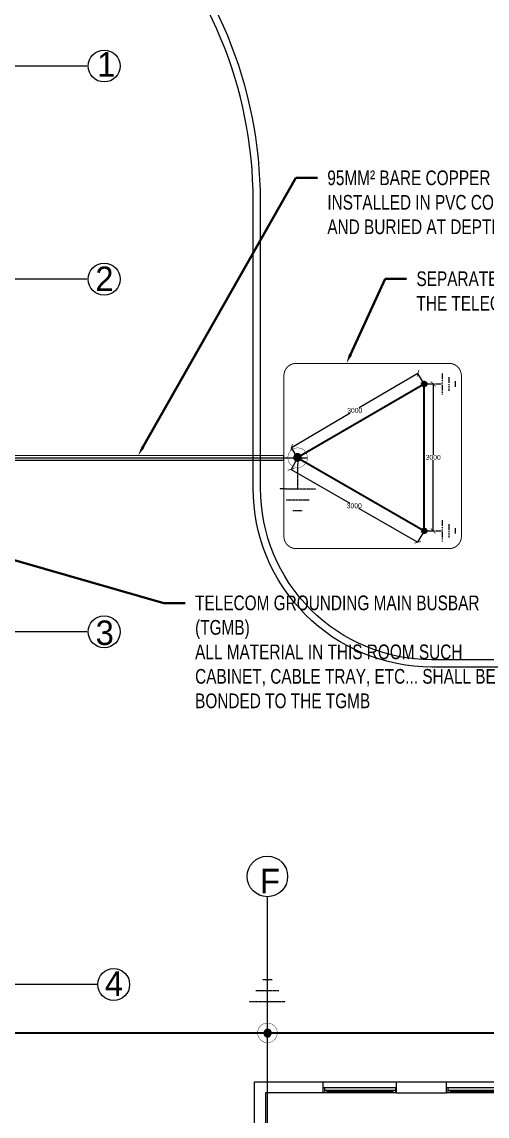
# Model space of a CAD drawing. Header units: metres. Extents: x -18745 to 220762, y -1579758 to -1356048.
# Drawn here: x 117743 to 127256, y -1392028 to -1369684 of the extents above; entities that cross this region are included whole.
import ezdxf
from ezdxf import colors
from ezdxf.entities.mleader import LeaderData, LeaderLine
from ezdxf.math import Vec2, Vec3

# ---------------------------------------------------------------- set-up
doc = ezdxf.new("R2010")
doc.units = ezdxf.units.M
doc.header["$PDMODE"] = 35
for name, pattern in [('CENTER', [2, 1.25, -0.25, 0.25, -0.25]), ('DASHDOTX2', [50.8, 25.4, -12.7, 0, -12.7]), ('DASHED', [19.05, 12.7, -6.35]), ('DASHED2', [0.375, 0.25, -0.125]), ('PHANTOMX2', [5, 2.5, -0.5, 0.5, -0.5, 0.5, -0.5])]:
    doc.linetypes.add(name, pattern=pattern)
doc.layers.get('0').update_dxf_attribs({"lineweight": 0})
doc.layers.get('Defpoints').update_dxf_attribs({"lineweight": 0})
for name, color, linetype in [('0E-PW-GRD', 6, 'Continuous'), ('0E-PW-GRD2', 6, 'Continuous'), ('A-100 - Copy$0$axes', 8, 'Continuous'), ('E - DETAILS CLOUD', 7, 'Continuous'), ('E-DIM', 7, 'Continuous'), ('PD-VENT', 70, 'Continuous')]:
    doc.layers.add(name, color=color, linetype=linetype)
for name, color, linetype, lineweight in [('A-100 - Copy$0$Aluminum', 8, 'Continuous', 0), ('A-100 - Copy$0$AxisBalloons_2', 8, 'Continuous', 0), ('A-100 - Copy$0$Proj', 8, 'Continuous', 0), ('A-100 - Copy$0$TEXT', 8, 'Continuous', 0), ('A-100 - Copy$0$Walls', 8, 'Continuous', 0), ('E-GRND', 94, 'DASHED2', 40), ('Tiles', 252, 'Continuous', 5)]:
    doc.layers.add(name, color=color, linetype=linetype, lineweight=lineweight)
doc.styles.add('A-100 - Copy$0$Standard', font='GOTHIC.TTF')
doc.styles.add('ROMANS', font='romans.shx', dxfattribs={"width": 0.85})
doc.styles.get("Standard").update_dxf_attribs({"font": 'GOTHIC.TTF'})
doc.dimstyles.get("Standard").update_dxf_attribs({"dimtxt": 0.1, "dimasz": 0.18, "dimexe": 0.18, "dimexo": 0.0625, "dimgap": 0.09, "dimtad": 0, "dimtih": 1, "dimtoh": 1, "dimzin": 0, "dimdsep": 46, "dimtxsty": 'Standard', "dimcen": 0.09, "dimadec": 0, "dimazin": 0, "dimtfac": 1, "dimtofl": 0, "dimtmove": 0, "dimatfit": 3, "dimfxl": 1, "dimtolj": 1, "dimtzin": 0, "dimarcsym": 0})

# ---------------------------------------------------------------- blocks, each defined once
blk = doc.blocks.new('A$C22ed9212')
at = {"layer": 'Tiles', "elevation": 0}
for points in [[(-381106, -413551), (-381106, -405051), (-399449, -405051, -0.414214), (-403099, -401401), (-403099, -395531, 0.414214), (-411749, -386881), (-430349, -386881, -0.431909), (-432844, -384231), (-427349, -384231), (-427349, -378241)], [(-380956, -413551), (-380956, -404901), (-399449, -404901, -0.414214), (-402949, -401401), (-402949, -395531, 0.414214), (-411749, -386731), (-430349, -386731, -0.414214), (-432699, -384381), (-427199, -384381), (-427199, -378241)]]:
    blk.add_lwpolyline(points, format="xyb", dxfattribs=at)
blk = doc.blocks.new('GROUND-ROD1')
at = {"layer": 'E-GRND', "linetype": 'ByBlock', "lineweight": -2}
h = blk.add_hatch(color=256, dxfattribs=at)
edge = h.paths.add_edge_path(flags=0)
edge.add_arc((-6, 4), 76.2, 0, 180)
edge.add_arc((-6, 4), 76.2, 180, 360)
for p, q in [((-876, -237), (-876, 237)), ((-650, -373), (-650, 373)), ((-1097, -92), (-1097, 95)), ((-2, 0), (-650, 0))]:
    blk.add_line(p, q, dxfattribs=at)
at = {"layer": 'E-GRND', "const_width": 8}
blk.add_lwpolyline([(111, -159, -2.025962), (111, 159, -0.493593), (111, -159, 0.493593)], format="xyb", dxfattribs=at)
at = {"layer": 'E-GRND', "linetype": 'ByBlock', "lineweight": -2}
for start, end in [(360, 180), (180, 360)]:
    blk.add_arc((-6, 4), 76.2, start, end, dxfattribs=at)
blk = doc.blocks.new('*U15')
at = {"linetype": 'ByBlock', "lineweight": -2}
h = blk.add_hatch(color=0, dxfattribs=at)
edge = h.paths.add_edge_path(flags=0)
edge.add_arc((0, 0), 1.19, 0, 180)
edge.add_arc((0, 0), 1.19, 180, 360)
at = {"color": 0, "linetype": 'ByBlock', "lineweight": -2}
for p, q in [((-13.58, -1.16), (-13.58, 1.19)), ((-10.82, -2.97), (-10.82, 2.97)), ((-8, -4.66), (-8, 4.66)), ((0, 0), (-8, 0))]:
    blk.add_line(p, q, dxfattribs=at)
blk.add_circle((0, 0), 1.19, dxfattribs=at)
blk = doc.blocks.new('_ArchTick')
at = {"color": 0, "linetype": 'ByBlock', "const_width": 0.15}
blk.add_lwpolyline([(-0.5, -0.5), (0.5, 0.5)], dxfattribs=at)
blk = doc.blocks.new('*D17')
at = {"layer": 'Defpoints', "color": 0, "transparency": 16777216}
for p in [(125968, -1377077), (126154, -1377077), (125968, -1380077)]:
    blk.add_point(p, dxfattribs=at)
at = {"layer": 'E-DIM', "lineweight": -2, "transparency": 16777216}
for p, q in [((125968, -1377077), (126154, -1377077)), ((125968, -1380077), (126154, -1380077))]:
    blk.add_line(p, q, dxfattribs=at)
at = {"layer": 'E-DIM', "color": 0, "lineweight": -2, "transparency": 16777216}
for p, q in [((126154, -1377077), (126154, -1378525)), ((126154, -1380077), (126154, -1378630))]:
    blk.add_line(p, q, dxfattribs=at)
at = {"layer": 'E-DIM', "color": 0, "lineweight": -2, "transparency": 16777216, "xscale": 100, "yscale": 100, "zscale": 100}
for p, rotation in [((126154, -1377077), 90), ((126154, -1380077), 270)]:
    blk.add_blockref('_ArchTick', p, dxfattribs=dict(at, rotation=rotation))
at = {"layer": 'E-DIM', "color": 3, "transparency": 16777216, "insert": (126154, -1378577), "char_height": 100, "attachment_point": 5}
blk.add_mtext('\\A1;3000', dxfattribs=at)
blk = doc.blocks.new('*D18')
at = {"layer": 'Defpoints', "color": 0, "transparency": 16777216}
for p in [(123382, -1378588, 0), (123248, -1378822), (125968, -1380077, 0)]:
    blk.add_point(p, dxfattribs=at)
at = {"layer": 'E-DIM', "lineweight": -2, "transparency": 16777216}
for p, q in [((123382, -1378588), (123248, -1378822)), ((125968, -1380077), (125833, -1380311))]:
    blk.add_line(p, q, dxfattribs=at)
at = {"layer": 'E-DIM', "color": 0, "lineweight": -2, "transparency": 16777216}
for p, q in [((123248, -1378822), (124449, -1379514)), ((125833, -1380311), (124632, -1379619))]:
    blk.add_line(p, q, dxfattribs=at)
at = {"layer": 'E-DIM', "color": 0, "lineweight": -2, "transparency": 16777216, "xscale": 100, "yscale": 100, "zscale": 100}
for p, rotation in [((123248, -1378822), 150.0545813718063), ((125833, -1380311), 330.0545813718063)]:
    blk.add_blockref('_ArchTick', p, dxfattribs=dict(at, rotation=rotation))
at = {"layer": 'E-DIM', "color": 3, "transparency": 16777216, "insert": (124540, -1379566), "char_height": 100, "attachment_point": 5}
blk.add_mtext('\\A1;3000', dxfattribs=at)
blk = doc.blocks.new('*D19')
at = {"layer": 'Defpoints', "color": 0, "transparency": 16777216}
for p in [(125968, -1377077, 0), (123257, -1378373), (123383, -1378588)]:
    blk.add_point(p, dxfattribs=at)
at = {"layer": 'E-DIM', "color": 0, "lineweight": -2, "transparency": 16777216}
for p, q in [((125842, -1376862), (124639, -1377565)), ((123257, -1378373), (124459, -1377670))]:
    blk.add_line(p, q, dxfattribs=at)
at = {"layer": 'E-DIM', "lineweight": -2, "transparency": 16777216}
for p, q in [((125968, -1377077), (125842, -1376862)), ((123382, -1378588), (123257, -1378373))]:
    blk.add_line(p, q, dxfattribs=at)
at = {"layer": 'E-DIM', "color": 0, "lineweight": -2, "transparency": 16777216}
for p, xscale, yscale, zscale, rotation in [((125842, -1376862), 100, 100, 100, 30.30373271391286), ((123257, -1378373), 99.99999999999999, 99.99999999999999, 99.99999999999999, 210.3037327139129)]:
    blk.add_blockref('_ArchTick', p, dxfattribs=dict(at, xscale=xscale, yscale=yscale, zscale=zscale, rotation=rotation))
at = {"layer": 'E-DIM', "color": 3, "transparency": 16777216, "insert": (124549, -1377617), "char_height": 100, "attachment_point": 5}
blk.add_mtext('\\A1;3000', dxfattribs=at)
blk = doc.blocks.new('A-100 - Copy')
at = {"layer": 'A-100 - Copy$0$Aluminum'}
for p, q in [((125404.5, -1391452.7, -4.8), (123904.5, -1391452.7, -4.8)), ((125404.5, -1391552.7, -4.8), (123904.5, -1391552.7, -4.8)), ((123929.5, -1391452.7, -4.8), (123929.5, -1391552.7, -4.8)), ((125379.5, -1391502.7, -4.8), (123929.5, -1391502.7, -4.8)), ((123979.5, -1391502.7, -4.8), (123979.5, -1391552.7, -4.8)), ((123979.5, -1391527.7, -4.8), (125329.5, -1391527.7, -4.8)), ((125329.5, -1391502.7, -4.8), (125329.5, -1391552.7, -4.8)), ((125379.5, -1391452.7, -4.8), (125379.5, -1391552.7, -4.8)), ((127924.5, -1391452.7, -2.4), (126424.5, -1391452.7, -2.4)), ((127924.5, -1391552.7, -2.4), (126424.5, -1391552.7, -2.4)), ((126449.5, -1391452.7, -2.4), (126449.5, -1391552.7, -2.4)), ((127899.5, -1391502.7, -2.4), (126449.5, -1391502.7, -2.4)), ((126499.5, -1391502.7, -2.4), (126499.5, -1391552.7, -2.4)), ((126499.5, -1391527.7, -2.4), (127849.5, -1391527.7, -2.4))]:
    blk.add_line(p, q, dxfattribs=at)
at = {"layer": 'A-100 - Copy$0$axes'}
for p, q in [((119073.3, -1370585.2, 0), (95290.3, -1370585.2, 0)), ((119073.3, -1374937.7, 0), (95349.5, -1374937.7, 0)), ((119073.3, -1382137.7, 0), (95447.5, -1382137.7, 0)), ((122763.3, -1477297.4, 0), (122763.3, -1387547.7, 0)), ((119297.1, -1389337.7, 0), (95545.4, -1389337.7, 0))]:
    blk.add_line(p, q, dxfattribs=at)
at = {"layer": 'A-100 - Copy$0$AxisBalloons_2'}
for centre, radius in [((119426.2, -1370585.2, -2.4), 325), ((119426.2, -1374937.7, -2.4), 325), ((119426.2, -1382137.7, -2.4), 325), ((122763.3, -1387133.8, 0), 413.9), ((119622.1, -1389340.6, -2.4), 325)]:
    blk.add_circle(centre, radius, dxfattribs=at)
at = {"layer": 'A-100 - Copy$0$Proj'}
for p, q in [((123904.5, -1391327.7, -2.4), (125404.5, -1391327.7, -2.4)), ((126424.5, -1391327.7, 0), (127924.5, -1391327.7, 0))]:
    blk.add_line(p, q, dxfattribs=at)
at = {"layer": 'A-100 - Copy$0$Walls'}
for p, q in [((123904.5, -1391552.7, -2.4), (123904.5, -1391327.7, -2.4)), ((125404.5, -1391327.7, 0), (126424.5, -1391327.7, 0)), ((125404.5, -1391552.7, -2.4), (125404.5, -1391327.7, -2.4)), ((126424.5, -1391552.7, 0), (126424.5, -1391327.7, 0)), ((125404.5, -1391552.7, 0), (126424.5, -1391552.7, 0))]:
    blk.add_line(p, q, dxfattribs=at)
at = {"layer": 'A-100 - Copy$0$Walls', "elevation": 0}
blk.add_lwpolyline([(123904.5, -1391552.7), (122723.3, -1391552.7), (122723.3, -1395767.7), (122498.3, -1395767.7), (122498.3, -1391327.7), (123904.5, -1391327.7)], dxfattribs=at)
at = {"layer": 'A-100 - Copy$0$TEXT', "char_height": 500, "attachment_point": 1, "style": 'A-100 - Copy$0$Standard'}
for s, width, insert in [('1', 1.122, (119281, -1370299.9, -2.4)), ('2', 1.122, (119245, -1374680.3)), ('3', 1.122, (119251.6, -1381907.5, -2.4)), ('F', 500, (122613.3, -1386977.8, 0)), ('4', 1.122, (119439.3, -1389071.7, -2.4))]:
    blk.add_mtext_dynamic_manual_height_columns(s, width=width, gutter_width=1, heights=[0], dxfattribs=dict(at, insert=insert))

msp = doc.modelspace()

# ---------------------------------------------------------------- linework, layer by layer
at = {"layer": '0E-PW-GRD', "linetype": 'DASHDOTX2', "ltscale": 10, "const_width": 40}
for points, elevation in [([(98070.3, -1427702.7), (98070.3, -1394542.7), (99350.3, -1394542.7), (99350.3, -1369472.7), (116278.3, -1369472.7), (116278.3, -1390327.7), (145612.7, -1390327.7), (145625.6, -1394572.7), (167779.4, -1394572.7)], 0), ([(123372.4, -1378582.1), (125967.6, -1377077.1), (125967.6, -1380077.1), (123372.4, -1378582.1)], 2.4)]:
    msp.add_lwpolyline(points, dxfattribs=dict(at, elevation=elevation))
at = {"layer": '0E-PW-GRD2', "linetype": 'DASHED', "ltscale": 20, "const_width": 26.5, "elevation": 2.4}
msp.add_lwpolyline([(116435.2, -1378588.5), (123583.1, -1378587.8)], dxfattribs=at)
at = {"layer": '0E-PW-GRD2', "ltscale": 20, "const_width": 26.5, "elevation": 2.4}
msp.add_lwpolyline([(123094, -1378588.3), (123094, -1378538.3), (117147.7, -1378538.3), (117147.7, -1378638.3), (123094, -1378638.3), (123094, -1378588.3)], dxfattribs=at)
at = {"layer": 'E - DETAILS CLOUD', "linetype": 'CENTER', "ltscale": 200, "const_width": 20, "elevation": 2.4}
msp.add_lwpolyline([(123101.3, -1380189.5), (123101.3, -1376907.6, -0.4142136), (123351.3, -1376657.6), (126479.6, -1376657.6, -0.4142136), (126729.6, -1376907.6), (126729.6, -1380189.5, -0.4142136), (126479.6, -1380439.5), (123351.3, -1380439.5, -0.4142136)], format="xyb", close=True, dxfattribs=at)

# ---------------------------------------------------------------- block references
at = {"layer": '0E-PW-GRD', "color": 141, "linetype": 'PHANTOMX2', "xscale": 46.5, "yscale": 46.5, "zscale": 46.5, "rotation": 179.9999999999999}
for p in [(125967.6, -1377077.1, 2.4), (125967.6, -1380077.1, 2.4)]:
    msp.add_blockref('*U15', p, dxfattribs=at)
at = {"layer": '0E-PW-GRD', "color": 141, "linetype": 'PHANTOMX2'}
for p, rotation in [((123382.6, -1378572.7, 2.4), 89.85881902517279), ((122763.3, -1390338.1, 0), 270)]:
    msp.add_blockref('GROUND-ROD1', p, dxfattribs=dict(at, rotation=rotation))
at = {"layer": 'PD-VENT'}
msp.add_blockref('A$C22ed9212', (525571.7, -977806.6, 2.4), dxfattribs=at)

# ---------------------------------------------------------------- dimensions: what is measured, and where the dimension line sits
at = {"layer": 'E-DIM'}
for p1, p2, distance, picture, middle in [((125967.6, -1377077.1, 2.4), (123382.5, -1378588, 2.4), -249.3, '*D19', (124549.3, -1377617.3, 2.4)), ((125967.6, -1380077.1, 2.4), (123382.4, -1378587.8, 2.4), 269.9, '*D18', (124540.3, -1379566.3, 2.4))]:
    dim = msp.add_aligned_dim(p1=p1, p2=p2, distance=distance, text='3000', dimstyle='Standard', override={"dimtxt": 100, "dimasz": 100, "dimdec": 0, "dimblk1": 'ArchTick', "dimblk2": 'ArchTick', "dimsah": 1, "dimclre": 256, "dimclrt": 3}, dxfattribs=at)
    dim.commit()
    dim.dimension.update_dxf_attribs({"geometry": picture, "text_midpoint": middle})
dim = msp.add_aligned_dim(p1=(125967.6, -1380077.1, 2.4), p2=(125967.6, -1377077.1, 2.4), distance=-186, dimstyle='Standard', override={"dimtxt": 100, "dimasz": 100, "dimdec": 0, "dimblk1": 'ArchTick', "dimblk2": 'ArchTick', "dimsah": 1, "dimclre": 256, "dimclrt": 3}, dxfattribs=at)
dim.commit()
dim.dimension.update_dxf_attribs({"geometry": '*D17', "text_midpoint": (126153.6, -1378577.1, 2.4)})

# ---------------------------------------------------------------- leaders
at = {"layer": 'E-GRND', "linetype": 'ByBlock', "ltscale": 400}
ml = msp.add_multileader_mtext('Standard', dxfattribs=at)
ml.set_content('{\\fArial|b0|i0|c0|p34;\\W0.75;\\C256;95MM² BARE COPPER CONDUCTOR INSTALLED IN PVC CONDUIT %%C = 50mm AND BURIED AT DEPTH 500mm}', color=140, style='ROMANS')
ml.set_leader_properties(color=181, lineweight=-1)
ml.build(insert=Vec2(0, 0))
ml.multileader.update_dxf_attribs({"dogleg_length": 319.7, "arrow_head_size": 200})
ctx = ml.context
ctx.base_point, ctx.char_height, ctx.arrow_head_size, ctx.landing_gap_size, ctx.plane_origin, ctx.plane_x_axis, ctx.plane_y_axis = Vec3(123788.5, -1372870.2, 0), 300, 200, 200, Vec3(120815.1, -1372140.1, 0), Vec3(1, 0.0000626), Vec3(-0.0000626, 1)
notes = []
notes.append((ctx, [(1, (1, 1, 0), (123346.5, -1372870.3, 0), (1, 0.0000626), 442, [(0, [(120120.8, -1378538.3, 0)], 0, [])])]))
ctx.mtext.insert, ctx.mtext.text_direction, ctx.mtext.rotation, ctx.mtext.width, ctx.mtext.defined_height, ctx.mtext.flow_direction = Vec3(123988.5, -1372717.7, 0), Vec3(1, 0.0000626), 0.0000626, 6521.108, 1068.8, 5
ml = msp.add_multileader_mtext('Standard', dxfattribs=at)
ml.set_content('{\\fArial|b0|i0|c0|p34;\\W0.75;\\C256;SEPARATE GROUNDING NETWORK FOR THE TELECOM NETWORK}', color=140, style='ROMANS')
ml.set_leader_properties(color=181, lineweight=-1)
ml.build(insert=Vec2(0, 0))
ml.multileader.update_dxf_attribs({"dogleg_length": 319.7, "arrow_head_size": 200})
ctx = ml.context
ctx.base_point, ctx.char_height, ctx.arrow_head_size, ctx.landing_gap_size, ctx.plane_origin, ctx.plane_x_axis, ctx.plane_y_axis = Vec3(125610.7, -1374931.1, 0), 300, 200, 200, Vec3(122637.2, -1374200.9, 0), Vec3(1, 0.0000626), Vec3(-0.0000626, 1)
notes.append((ctx, [(1, (1, 1, 0), (125168.7, -1374931.1, 0), (1, 0.0000626), 442, [(0, [(124379.1, -1376657.6, 0)], 0, [])])]))
ctx.mtext.insert, ctx.mtext.text_direction, ctx.mtext.rotation, ctx.mtext.width, ctx.mtext.defined_height, ctx.mtext.flow_direction = Vec3(125810.7, -1374778.5, 0), Vec3(1, 0.0000626), 0.0000626, 6521.108, 1068.8, 5
ml = msp.add_multileader_mtext('Standard', dxfattribs=at)
ml.set_content('{\\fArial|b0|i0|c0|p34;\\W0.75;\\C256;TELECOM GROUNDING MAIN BUSBAR\\P(TGMB)\\PALL MATERIAL IN THIS ROOM SUCH CABINET, CABLE TRAY, ETC... SHALL BE BONDED TO THE TGMB}', color=140, style='ROMANS')
ml.set_leader_properties(color=181, lineweight=-1)
ml.build(insert=Vec2(0, 0))
ml.multileader.update_dxf_attribs({"dogleg_length": 319.7, "arrow_head_size": 200})
ctx = ml.context
ctx.base_point, ctx.char_height, ctx.arrow_head_size, ctx.landing_gap_size, ctx.plane_origin, ctx.plane_x_axis, ctx.plane_y_axis = Vec3(121085.2, -1381550.1, -4.7), 300, 200, 200, Vec3(116080.3, -1384572.9, -4.7), Vec3(1, 0.0000626), Vec3(-0.0000626, 1)
notes.append((ctx, [(1, (1, 1, 0), (120643.2, -1381550.1, -4.7), (1, 0.0000626), 442, [(0, [(110798.3, -1378740.4, -4.7)], 0, [])])]))
ctx.mtext.insert, ctx.mtext.text_direction, ctx.mtext.rotation, ctx.mtext.width, ctx.mtext.defined_height, ctx.mtext.flow_direction = Vec3(121285.2, -1381397.5, -4.7), Vec3(1, 0.0000626), 0.0000626, 6361.861, 2607.8, 5
for ctx, leaders in notes:
    for number, flags, end, landing, length, lines in leaders:
        leader = LeaderData()
        leader.index, (leader.has_last_leader_line, leader.has_dogleg_vector, leader.attachment_direction) = number, flags
        leader.last_leader_point, leader.dogleg_vector, leader.dogleg_length = Vec3(end), Vec3(landing), length
        for number, points, colour, breaks in lines:
            line = LeaderLine()
            line.index, line.vertices, line.color, line.breaks = number, Vec3.list(points), colors.encode_raw_color(colour), breaks
            leader.lines.append(line)
        ctx.leaders.append(leader)

# ---------------------------------------------------------------- next in the draw order: block references
msp.add_blockref('A-100 - Copy', (0, 0))

doc.saveas('drawing.dxf')
